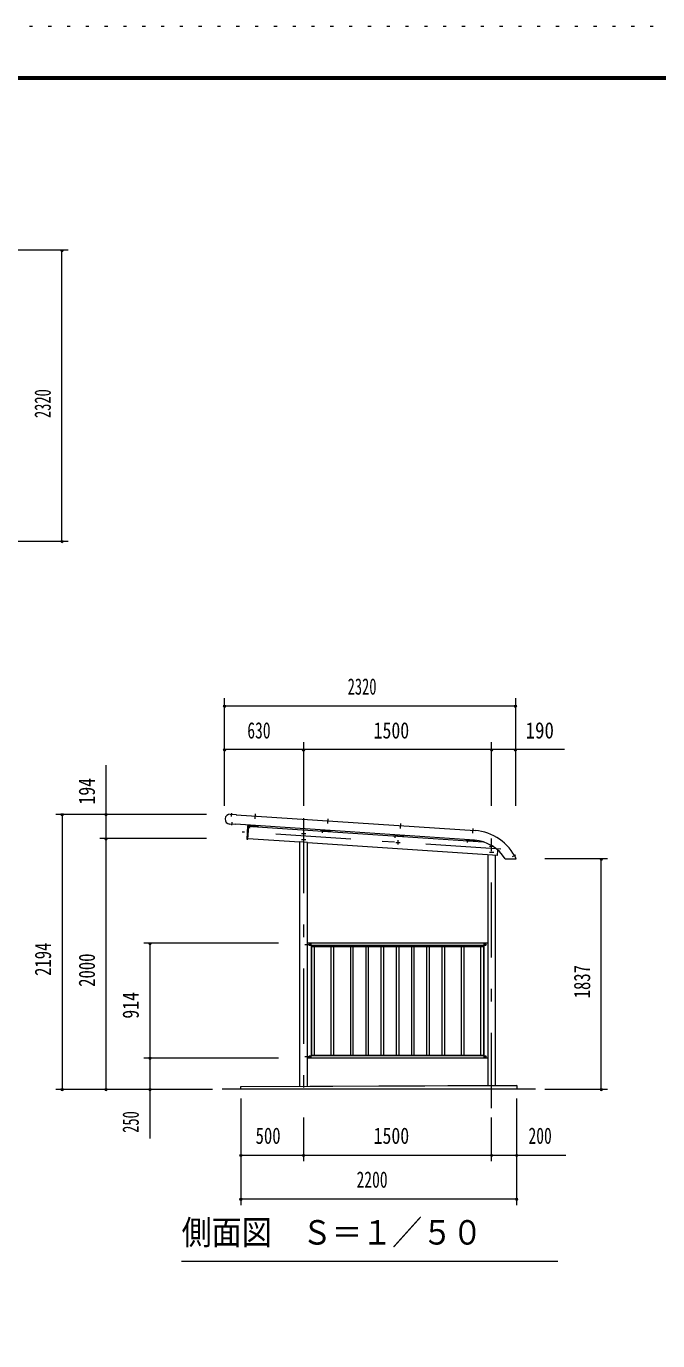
# Model space of a CAD drawing. Units: millimetres, scale not verified. Extents: x -21353 to 21363, y -10500 to 10500.
# Drawn here: x 1689 to 6725, y 13 to 10500 of the extents above; entities that cross this region are included whole.
import ezdxf
from ezdxf.enums import TextEntityAlignment as Align

# ---------------------------------------------------------------- set-up
doc = ezdxf.new("R2010")
doc.units = ezdxf.units.MM
doc.header["$LTSCALE"] = 50
doc.linetypes.add('USER3', pattern=[24, 12, -5, 2, -5])
doc.linetypes.add('USER4', pattern=[3, 0.5, -2.5])
for name, color, linetype, lineweight in [('0-2_1-0BOLD', 7, 'Continuous', 18), ('0-3_1-2CENTER', 3, 'USER3', 18), ('0-4_1-4THIN', 4, 'Continuous', 18), ('0-5_1-5DIM', 3, 'Continuous', 18), ('0-C_F-F', 5, 'Continuous', 18), ('0-D_F-E_J_ADD', 5, 'USER4', 18)]:
    doc.layers.add(name, color=color, linetype=linetype, lineweight=lineweight)
doc.styles.add('ＭＳ ゴシック', font='')
doc.styles.get('ＭＳ ゴシック').set_extended_font_data('MS Gothic')

msp = doc.modelspace()

# ---------------------------------------------------------------- linework, layer by layer
at = {"layer": '0-2_1-0BOLD'}
for p, q in [((3453.37, 4118.56), (5332.02, 3993.32)), ((3486.16, 4118.68), (3486.54, 4124.37)), ((3488.83, 4124.21), (3488.45, 4118.53)), ((3491.92, 4122.4), (3492.02, 4124)), ((3532.01, 4116.52), (3494.9, 4119)), ((3535.53, 4121.1), (3535.42, 4119.5)), ((3538.61, 4119.29), (3538.72, 4120.89)), ((3456.65, 4017.42), (3446.68, 4018.08)), ((3869.89, 3990.57), (3456.7, 4018.11)), ((3868.08, 3992.28), (3867.79, 3990.71)), ((3869.89, 2041.82), (3869.89, 3992.17)), ((3929.89, 3988.17), (3929.89, 2042.09)), ((4067.55, 4085.63), (4067.17, 4079.94)), ((4070.63, 4083.82), (4070.74, 4085.42)), ((4073.61, 4080.42), (4110.73, 4077.94)), ((4114.14, 4080.92), (4114.24, 4082.52)), ((4117.44, 4082.31), (4117.33, 4080.71)), ((4614.95, 4043.43), (4614.8, 4041.13)), ((4646.26, 4047.05), (4645.88, 4041.36)), ((4649.35, 4045.24), (4649.45, 4046.84)), ((4652.33, 4041.84), (4689.44, 4039.36)), ((4692.85, 4042.34), (4692.96, 4043.94)), ((4696.15, 4043.72), (4696.05, 4042.13)), ((5222.3, 4002.94), (5222.68, 4008.62)), ((5224.98, 4008.47), (5224.6, 4002.78)), ((5228.06, 4006.66), (5228.17, 4008.26)), ((5268.16, 4000.78), (5231.04, 4003.25)), ((5271.66, 4005.22), (5271.57, 4003.76)), ((5274.76, 4003.55), (5274.85, 4004.89)), ((5369.89, 3890.57), (5369.89, 2048.63)), ((5429.89, 2048.91), (5429.89, 3886.57)), ((5446.28, 3885.48), (5449.12, 3927.96)), ((5508.72, 3856.76), (5595.84, 3856.76)), ((5369.89, 3183.67), (3929.89, 3183.67)), ((3944.89, 3170.84), (3944.89, 3176.52)), ((3944.93, 3176.59), (3949.85, 3179.43)), ((3949.85, 3167.93), (3944.93, 3170.77)), ((3949.93, 3179.43), (3954.85, 3176.59)), ((3954.85, 3170.77), (3949.93, 3167.93)), ((3954.89, 3176.52), (3954.89, 3170.84)), ((3958.29, 3178.68), (3958.29, 3164.68)), ((5341.49, 3165.18), (3958.29, 3165.18)), ((3959.89, 3157.18), (5339.89, 3157.18)), ((5344.89, 3170.84), (5344.89, 3176.52)), ((5344.93, 3176.59), (5349.85, 3179.43)), ((5349.85, 3167.93), (5344.93, 3170.77)), ((5349.93, 3179.43), (5354.85, 3176.59)), ((5354.85, 3170.77), (5349.93, 3167.93)), ((5354.89, 3176.52), (5354.89, 3170.84)), ((3929.89, 2269.68), (5369.89, 2269.68)), ((3944.89, 2276.84), (3944.89, 2282.52)), ((3944.93, 2282.59), (3949.85, 2285.43)), ((3949.85, 2273.93), (3944.93, 2276.77)), ((3949.93, 2285.43), (3954.85, 2282.59)), ((3954.85, 2276.77), (3949.93, 2273.93)), ((3954.89, 2282.52), (3954.89, 2276.84)), ((3958.29, 2287.69), (5341.49, 2287.69)), ((5339.89, 2289.68), (3959.89, 2289.68)), ((5344.89, 2276.84), (5344.89, 2282.52)), ((5344.93, 2282.59), (5349.85, 2285.43)), ((5349.85, 2273.93), (5344.93, 2276.77)), ((5349.93, 2285.43), (5354.85, 2282.59)), ((5354.85, 2276.77), (5349.93, 2273.93)), ((5354.89, 2282.52), (5354.89, 2276.84)), ((5749.89, 2019.68), (3249.89, 2019.68)), ((5599.89, 2049.68), (3399.89, 2039.68))]:
    msp.add_line(p, q, dxfattribs=at)
for points in [[(3315.88, 4213.41), (3361.78, 4210.36), (3361.75, 4209.86), (5267.52, 4082.8)], [(5262.39, 4005.97), (3356.62, 4133.03), (3356.59, 4132.53), (3310.69, 4135.59)], [(3486.16, 4118.68), (3453.53, 4120.85), (3446.52, 4015.79)], [(3446.52, 4015.79), (3456.5, 4015.12), (3463.35, 4117.89)], [(5446.28, 3885.48), (3931.64, 3986.45), (3931.75, 3988.05), (3868.08, 3992.29)], [(4036.08, 4079.71), (4036.24, 4082.01), (4064.87, 4080.1), (4065.25, 4085.79)], [(4614.95, 4043.43), (4643.59, 4041.52), (4643.97, 4047.2)], [(5222.3, 4002.94), (5193.67, 4004.85), (5193.51, 4002.55)], [(3958.29, 3164.68), (3959.89, 3164.68), (3959.89, 2288.68), (3958.29, 2288.68), (3958.29, 2274.68)], [(5341.49, 2274.68), (5341.49, 2288.68), (5339.89, 2288.68), (5339.89, 3164.68), (5341.49, 3164.68), (5341.49, 3178.68)], [(3399.89, 2019.68), (3399.89, 2040.1), (5599.89, 2049.68), (5599.89, 2019.68)]]:
    msp.add_lwpolyline(points, dxfattribs=at)
for centre, radius in [((3949.89, 3173.68), 6.25), ((3949.89, 3173.68), 4.9), ((5349.89, 3173.68), 6.25), ((5349.89, 3173.68), 4.9), ((3949.89, 2279.68), 6.25), ((3949.89, 2279.68), 4.9), ((5349.89, 2279.68), 6.25), ((5349.89, 2279.68), 4.9)]:
    msp.add_circle(centre, radius, dxfattribs=at)
for centre, radius, start, end in [((3313.29, 4174.5), 39, 86.18591, 266.18591), ((3486.16, 4118.68), 2.3, 266.18515, 356.18515), ((3495.11, 4122.19), 6.4, 176.18759, 266.18759), ((3495.11, 4122.19), 3.2, 176.18759, 266.18759), ((3532.23, 4119.72), 6.4, 266.18718, 356.188), ((3532.23, 4119.72), 3.2, 266.18675, 356.18759), ((4064.87, 4080.1), 2.3, 266.18515, 356.18515), ((4073.83, 4083.61), 6.4, 176.18759, 266.18759), ((4073.83, 4083.61), 3.2, 176.18759, 266.18759), ((4110.94, 4081.13), 6.4, 266.18718, 356.188), ((4110.94, 4081.13), 3.2, 266.18675, 356.18759), ((4643.59, 4041.52), 2.3, 266.18515, 356.18515), ((4652.54, 4045.03), 6.4, 176.18759, 266.18759), ((4652.54, 4045.03), 3.2, 176.18759, 266.18759), ((4689.66, 4042.55), 6.4, 266.18718, 356.188), ((4689.66, 4042.55), 3.2, 266.18675, 356.18759), ((5222.3, 4002.94), 2.3, 266.18515, 356.18515), ((5231.26, 4006.45), 6.4, 176.18759, 266.18759), ((5231.26, 4006.45), 3.2, 176.18759, 266.18759), ((5241.57, 3693.67), 313, 31.4028, 86.18591), ((5241.57, 3693.67), 390, 24.71959, 86.18591), ((5268.37, 4003.97), 6.4, 266.18718, 356.188), ((5268.37, 4003.97), 3.2, 266.18675, 356.18759), ((3949.89, 3173.68), 5.75, 149.59184, 150.40814), ((3949.89, 3173.68), 5.75, 209.59184, 210.40814), ((3949.89, 3173.68), 5.75, 89.59184, 90.40814), ((3949.89, 3173.68), 5.75, 269.59184, 270.40814), ((3953.29, 3178.68), 5, 0, 90), ((3949.89, 3173.68), 5.75, 29.59184, 30.40814), ((3949.89, 3173.68), 5.75, 329.59184, 330.40814), ((5346.49, 3178.68), 5, 90, 180), ((5349.89, 3173.68), 5.75, 149.59184, 150.40814), ((5349.89, 3173.68), 5.75, 209.59184, 210.40814), ((5349.89, 3173.68), 5.75, 89.59184, 90.40814), ((5349.89, 3173.68), 5.75, 269.59184, 270.40814), ((5349.89, 3173.68), 5.75, 29.59184, 30.40814), ((5349.89, 3173.68), 5.75, 329.59184, 330.40814), ((3949.89, 2279.68), 5.75, 149.59184, 150.40814), ((3949.89, 2279.68), 5.75, 209.59184, 210.40814), ((3949.89, 2279.68), 5.75, 89.59184, 90.40814), ((3949.89, 2279.68), 5.75, 269.59184, 270.40814), ((3953.29, 2274.68), 5, 270, 0), ((3949.89, 2279.68), 5.75, 29.59184, 30.40814), ((3949.89, 2279.68), 5.75, 329.59184, 330.40814), ((5346.49, 2274.68), 5, 180, 270), ((5349.89, 2279.68), 5.75, 149.59184, 150.40814), ((5349.89, 2279.68), 5.75, 209.59184, 210.40814), ((5349.89, 2279.68), 5.75, 89.59184, 90.40814), ((5349.89, 2279.68), 5.75, 269.59184, 270.40814), ((5349.89, 2279.68), 5.75, 29.59184, 30.40814), ((5349.89, 2279.68), 5.75, 329.59184, 330.40814)]:
    msp.add_arc(centre, radius, start, end, dxfattribs=at)
at = {"layer": '0-3_1-2CENTER'}
for p, q in [((3324.43, 4221.46), (3322.77, 4196.52)), ((3514.93, 4177.42), (3517.52, 4216.24)), ((3327.75, 4150.89), (3326.08, 4125.94)), ((3471.39, 4103.23), (3473.06, 4128.17)), ((3899.89, 4182.81), (3899.89, 1869.68)), ((4093.64, 4138.84), (4096.23, 4177.66)), ((4672.36, 4100.26), (4674.95, 4139.08)), ((5251.07, 4061.68), (5253.66, 4100.5)), ((5474.56, 3933.7), (3409.14, 4071.4)), ((3916.89, 4056.68), (3882.89, 4056.68)), ((3882.89, 4011.68), (3916.89, 4011.68)), ((4050.11, 4064.65), (4051.77, 4089.59)), ((4630.49, 4051.01), (4628.83, 4026.07)), ((4635.88, 3988.48), (4669.88, 3988.48)), ((4652.88, 4005.48), (4652.88, 3971.48)), ((5207.54, 3987.49), (5209.2, 4012.43)), ((5399.89, 1869.68), (5399.89, 4057.51)), ((5416.89, 3956.68), (5382.89, 3956.68)), ((5382.89, 3911.68), (5416.89, 3911.68)), ((5591.38, 3887.87), (5563.84, 3872.58)), ((3910.09, 3173.68), (3940.09, 3173.68)), ((3941.14, 3173.68), (3958.64, 3173.68)), ((3949.89, 3164.93), (3949.89, 3182.43)), ((5341.14, 3173.68), (5358.64, 3173.68)), ((5349.89, 3164.93), (5349.89, 3182.43)), ((3910.09, 2279.68), (3940.09, 2279.68)), ((3941.14, 2279.68), (3958.64, 2279.68)), ((3949.89, 2270.93), (3949.89, 2288.43)), ((5358.64, 2279.68), (5341.14, 2279.68)), ((5349.89, 2270.93), (5349.89, 2288.43))]:
    msp.add_line(p, q, dxfattribs=at)
at = {"layer": '0-4_1-4THIN'}
for p, q in [((3962.39, 3157.18), (3962.39, 2289.68)), ((3987.39, 2289.68), (3987.39, 3157.18)), ((4117.64, 3157.18), (4117.64, 2289.68)), ((4142.64, 2289.68), (4142.64, 3157.18)), ((4274.89, 3157.18), (4274.89, 2289.68)), ((4296.89, 2289.68), (4296.89, 3157.18)), ((4395.39, 3157.18), (4395.39, 2289.68)), ((4418.39, 2289.68), (4418.39, 3157.18)), ((4516.89, 3157.18), (4516.89, 2289.68)), ((4539.89, 2289.68), (4539.89, 3157.18)), ((4638.39, 3157.18), (4638.39, 2289.68)), ((4661.39, 2289.68), (4661.39, 3157.18)), ((4759.89, 3157.18), (4759.89, 2289.68)), ((4782.89, 2289.68), (4782.89, 3157.18)), ((4881.39, 3157.18), (4881.39, 2289.68)), ((4904.39, 2289.68), (4904.39, 3157.18)), ((5002.89, 3157.18), (5002.89, 2289.68)), ((5025.89, 2289.68), (5025.89, 3157.18)), ((5157.14, 3157.18), (5157.14, 2289.68)), ((5182.14, 2289.68), (5182.14, 3157.18)), ((5312.39, 3157.18), (5312.39, 2289.68)), ((5337.39, 2289.68), (5337.39, 3157.18))]:
    msp.add_line(p, q, dxfattribs=at)
at = {"layer": '0-5_1-5DIM'}
for p, q in [((2022.89, 8712.63), (1172.89, 8712.63)), ((1982.89, 8712.63), (1962.89, 8712.63)), ((1972.89, 6392.63), (1972.89, 8712.63)), ((1172.89, 6392.63), (2022.89, 6392.63)), ((1982.89, 6392.63), (1962.89, 6392.63)), ((3269.89, 4280.63), (3269.89, 5138.68)), ((5589.89, 5138.68), (5589.89, 4280.63)), ((3279.89, 5078.68), (3259.89, 5078.68)), ((3269.89, 5078.68), (5589.89, 5078.68)), ((5599.89, 5078.68), (5579.89, 5078.68)), ((3279.89, 4728.68), (3259.89, 4728.68)), ((5982.39, 4728.68), (3269.89, 4728.68)), ((3909.89, 4728.68), (3889.89, 4728.68)), ((3899.89, 4788.69), (3899.89, 4280.63)), ((5409.89, 4728.68), (5389.89, 4728.68)), ((5399.89, 4280.63), (5399.89, 4788.69)), ((5599.89, 4728.68), (5579.89, 4728.68)), ((2324.89, 2019.68), (2324.89, 4606.18)), ((1924.89, 4213.68), (3124.89, 4213.68)), ((1984.89, 4213.68), (1964.89, 4213.68)), ((1974.89, 4213.68), (1974.89, 2019.68)), ((2334.89, 4213.68), (2314.89, 4213.68)), ((3124.89, 4019.68), (2274.89, 4019.68)), ((2334.89, 4019.68), (2314.89, 4019.68)), ((6324.89, 3856.68), (5824.89, 3856.68)), ((6284.89, 3856.68), (6264.89, 3856.68)), ((6274.89, 2019.68), (6274.89, 3856.68)), ((3699.22, 3183.67), (2624.89, 3183.67)), ((2684.89, 3183.67), (2664.89, 3183.67)), ((2674.89, 3183.67), (2674.89, 1627.18)), ((2624.89, 2269.68), (3699.22, 2269.68)), ((2684.89, 2269.68), (2664.89, 2269.68)), ((1924.89, 2019.68), (3174.89, 2019.68)), ((1984.89, 2019.68), (1964.89, 2019.68)), ((2334.89, 2019.68), (2314.89, 2019.68)), ((2684.89, 2019.68), (2664.89, 2019.68)), ((5824.89, 2019.68), (6324.89, 2019.68)), ((6284.89, 2019.68), (6264.89, 2019.68)), ((3399.89, 1944.68), (3399.89, 1094.68)), ((5599.89, 1094.68), (5599.89, 1944.68)), ((3899.89, 1794.68), (3899.89, 1444.68)), ((5399.89, 1444.68), (5399.89, 1794.68)), ((3409.89, 1494.68), (3389.89, 1494.68)), ((3399.89, 1494.68), (5992.39, 1494.68)), ((3909.89, 1494.68), (3889.89, 1494.68)), ((5409.89, 1494.68), (5389.89, 1494.68)), ((5609.89, 1494.68), (5589.89, 1494.68)), ((3409.89, 1144.68), (3389.89, 1144.68)), ((3399.89, 1144.68), (5599.89, 1144.68)), ((5609.89, 1144.68), (5589.89, 1144.68)), ((5927.39, 644.68), (2927.39, 644.68))]:
    msp.add_line(p, q, dxfattribs=at)
for centre in [(1972.89, 8712.63), (1972.89, 6392.63), (3269.89, 5078.68), (5589.89, 5078.68), (3269.89, 4728.68), (3899.89, 4728.68), (5399.89, 4728.68), (5589.89, 4728.68), (1974.89, 4213.68), (2324.89, 4213.68), (2324.89, 4019.68), (6274.89, 3856.68), (2674.89, 3183.67), (2674.89, 2269.68), (1974.89, 2019.68), (2324.89, 2019.68), (2674.89, 2019.68), (6274.89, 2019.68), (3399.89, 1494.68), (3899.89, 1494.68), (5399.89, 1494.68), (5599.89, 1494.68), (3399.89, 1144.68), (5599.89, 1144.68)]:
    msp.add_arc(centre, 10, 180, 0, dxfattribs=at)
at = {"layer": '0-C_F-F'}
for points in [[(20863.33, -10000), (-7836.67, -10000), (-7836.67, 10100), (20863.33, 10100)], [(20860.83, -9997.5), (-7834.17, -9997.5), (-7834.17, 10097.5), (20860.83, 10097.5)], [(20858.33, -9995), (20858.33, 10095), (-7831.67, 10095), (-7831.67, -9995)], [(20855.83, -9992.5), (-7829.17, -9992.5), (-7829.17, 10092.5), (20855.83, 10092.5)], [(20853.33, -9990), (20853.33, 10090), (-7826.67, 10090), (-7826.67, -9990)], [(20850.83, -9987.5), (-7824.17, -9987.5), (-7824.17, 10087.5), (20850.83, 10087.5)], [(20848.33, -9985), (20848.33, 10085), (-7821.67, 10085), (-7821.67, -9985)], [(20845.83, -9982.5), (-7819.17, -9982.5), (-7819.17, 10082.5), (20845.83, 10082.5)], [(20843.33, -9980), (-7816.67, -9980), (-7816.67, 10080), (20843.33, 10080)], [(20840.83, -9977.5), (-7814.17, -9977.5), (-7814.17, 10077.5), (20840.83, 10077.5)], [(20838.33, -9975), (20838.33, 10075), (-7811.67, 10075), (-7811.67, -9975)]]:
    msp.add_lwpolyline(points, close=True, dxfattribs=at)
at = {"layer": '0-D_F-E_J_ADD'}
msp.add_lwpolyline([(21363.33, -10500), (-8336.67, -10500), (-8336.67, 10500), (21363.33, 10500)], close=True, dxfattribs=at)

# ---------------------------------------------------------------- texts
at = {"layer": '0-5_1-5DIM', "color": 7, "style": 'ＭＳ ゴシック'}
for s, width, p in [('2320', 0.65, (1922.89, 7374.4)), ('194', 0.8, (2274.89, 4290.67)), ('2194', 0.75, (1924.89, 2923.57)), ('2000', 0.75, (2274.89, 2836.65)), ('1837', 0.75, (6224.89, 2744.77)), ('914', 0.8, (2624.89, 2582.42)), ('250', 0.65, (2624.89, 1671.6))]:
    msp.add_text(s, height=130.2, rotation=90, dxfattribs=dict(at, width=width)).set_placement(p, align=Align.BOTTOM_LEFT)
for s, height, width, p in [('2320', 130.2, 0.65, (4251.65, 5128.68)), ('630', 130.2, 0.7, (3451.17, 4778.68)), ('1500', 130.2, 0.8, (4458.91, 4778.68)), ('190', 130.2, 0.85, (5671.07, 4778.68)), ('500', 130.2, 0.75, (3517.44, 1544.68)), ('1500', 130.2, 0.8, (4458.91, 1544.68)), ('200', 130.2, 0.7, (5693.88, 1544.68)), ('2200', 130.2, 0.7, (4322.47, 1194.68)), ('側面図\u3000Ｓ＝１／５０', 195.4, 0.9, (2927.39, 721.32))]:
    msp.add_text(s, height=height, dxfattribs=dict(at, width=width)).set_placement(p, align=Align.BOTTOM_LEFT)

doc.saveas('drawing.dxf')
